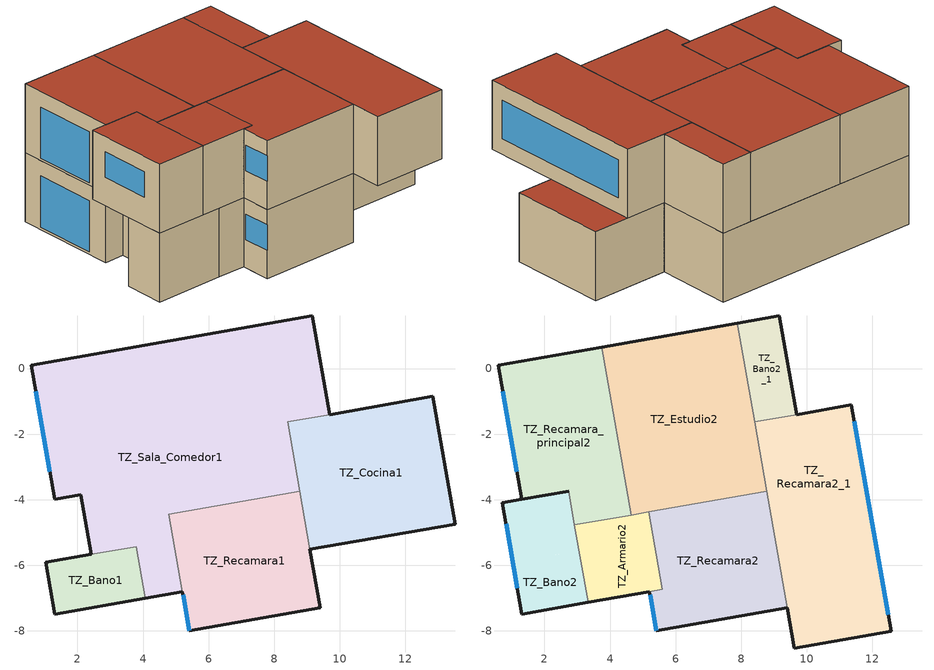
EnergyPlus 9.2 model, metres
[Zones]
TZ_Bano1
 floor adiabatic (10cm_CAD): 4.07,-7 1.31,-7.49 1.03,-5.91 3.79,-5.43 z0
 wall outside (14cm_Tabique): 2.41,-5.67 1.03,-5.91 1.31,-7.49 4.07,-7 z0:2.7
 wall to TZ_Sala_Comedor1 (14cm_Tabique): 4.07,-7 3.79,-5.43 2.41,-5.67 z0:2.7
TZ_Cocina1
 floor adiabatic (10cm_CAD): 13.52,-4.74 9.09,-5.52 8.41,-1.63 12.84,-0.85 z0
 wall outside (14cm_Tabique): 9.09,-5.52 13.52,-4.74 12.84,-0.85 9.69,-1.4 z0:2.7
 wall to TZ_Recamara1 (14cm_Tabique): 8.78,-3.74 9.09,-5.52 z0:2.7
 wall to TZ_Sala_Comedor1 (14cm_Tabique): 9.69,-1.4 8.41,-1.63 8.78,-3.74 z0:2.7
 roof outside (10cm_CAD): 12.04,-5 13.52,-4.74 12.84,-0.85 11.36,-1.11 z2.7
TZ_Recamara1
 floor adiabatic (10cm_CAD): 9.4,-7.29 5.41,-7.99 4.79,-4.44 8.78,-3.74 z0
 wall outside (14cm_Tabique): 5.2,-6.81 5.41,-7.99 9.4,-7.29 9.09,-5.52 z0:2.7
 wall to TZ_Sala_Comedor1 (14cm_Tabique): 8.78,-3.74 4.79,-4.44 5.2,-6.81 z0:2.7
 window (ASHRAE 189.1-2009 ExtWindow ClimateZone 4-5): 5.22,-6.9 5.41,-7.99 z1.1:2.1
TZ_Sala_Comedor1
 floor adiabatic (10cm_CAD): 9.69,-1.4 8.41,-1.63 8.78,-3.74 4.79,-4.44 5.2,-6.81 4.07,-7 3.79,-5.43 2.41,-5.67 2.09,-3.85 1.31,-3.98 0.59,0.1 9.16,1.6 z0
 wall outside (14cm_Tabique): 4.07,-7 5.2,-6.81 / 9.69,-1.4 9.16,1.6 0.59,0.1 1.31,-3.98 2.09,-3.85 2.41,-5.67 z0:2.7
 window (ASHRAE 189.1-2009 ExtWindow ClimateZone 4-5): 0.73,-0.68 1.16,-3.15 z0.1:2.1
TZ_Armario2
 floor to TZ_Recamara1 (10cm_CAD): 5.59,-6.74 5.2,-6.81 4.79,-4.44 5.18,-4.37 z2.7
 floor to TZ_Bano1 (10cm_CAD): 4.07,-7 3.33,-7.13 3.05,-5.56 3.79,-5.43 z2.7
 floor to TZ_Sala_Comedor1 (10cm_CAD): 5.2,-6.81 4.07,-7 3.79,-5.43 3.05,-5.56 2.92,-4.77 4.79,-4.44 z2.7
 wall outside (14cm_Tabique): 3.33,-7.13 5.2,-6.81 z2.7:5.4
 wall to TZ_Estudio2 (14cm_Tabique): 5.18,-4.37 4.64,-4.47 z2.7:5.4
 wall to TZ_Recamara2 (14cm_Tabique): 5.2,-6.81 5.59,-6.74 5.18,-4.37 z2.7:5.4
 wall to TZ_Bano2 (14cm_Tabique): 2.92,-4.77 3.33,-7.13 z2.7:5.4
 wall to TZ_Recamara_principal2 (14cm_Tabique): 4.64,-4.47 2.92,-4.77 z2.7:5.4
 roof outside (10cm_CAD): 3.33,-7.13 5.59,-6.74 5.18,-4.37 2.92,-4.77 z5.4
TZ_Bano2
 floor to TZ_Bano1 (10cm_CAD): 3.33,-7.13 1.31,-7.49 1.03,-5.91 3.05,-5.56 z2.7
 floor ground (10cm_CAD): 2.41,-5.67 1.03,-5.91 0.72,-4.09 2.09,-3.85 z2.7
 floor to TZ_Sala_Comedor1 (10cm_CAD): 3.05,-5.56 2.41,-5.67 2.09,-3.85 2.73,-3.73 z2.7
 wall outside (14cm_Tabique): 2.73,-3.73 1.31,-3.98 0.72,-4.09 1.31,-7.49 3.33,-7.13 z2.7:5.4
 wall to TZ_Recamara_principal2 (14cm_Tabique): 2.92,-4.77 2.73,-3.73 z2.7:5.4
 window (ASHRAE 189.1-2009 ExtWindow ClimateZone 4-5): 0.83,-4.73 1.17,-6.7 z3.8:4.8
 roof outside (10cm_CAD): 1.31,-7.49 3.33,-7.13 2.73,-3.73 0.72,-4.09 z5.4
TZ_Bano2_1
 floor to TZ_Sala_Comedor1 (10cm_CAD): 9.69,-1.4 8.41,-1.63 7.88,1.38 9.16,1.6 z2.7
 wall outside (14cm_Tabique): 9.69,-1.4 9.16,1.6 7.88,1.38 z2.7:5.4
 wall to TZ_Recamara2_1 (14cm_Tabique): 8.41,-1.63 9.69,-1.4 z2.7:5.4
 wall to TZ_Estudio2 (14cm_Tabique): 7.88,1.38 8.41,-1.63 z2.7:5.4
 roof outside (10cm_CAD): 8.41,-1.63 9.69,-1.4 9.16,1.6 7.88,1.38 z5.4
TZ_Estudio2
 floor to TZ_Sala_Comedor1 (10cm_CAD): 8.78,-3.74 4.64,-4.47 3.74,0.66 7.88,1.38 z2.7
 wall outside (14cm_Tabique): 7.88,1.38 3.74,0.66 z2.7:5.4
 wall to TZ_Recamara2_1 (14cm_Tabique): 8.78,-3.74 8.41,-1.63 z2.7:5.4
 wall to TZ_Recamara2 (14cm_Tabique): 5.18,-4.37 8.78,-3.74 z2.7:5.4
 wall to TZ_Recamara_principal2 (14cm_Tabique): 3.74,0.66 4.64,-4.47 z2.7:5.4
 roof outside (10cm_CAD): 4.64,-4.47 8.78,-3.74 7.88,1.38 3.74,0.66 z5.4
TZ_Recamara2
 floor to TZ_Recamara1 (10cm_CAD): 9.4,-7.29 5.41,-7.99 5.2,-6.81 5.59,-6.74 5.18,-4.37 8.78,-3.74 z2.7
 wall outside (14cm_Tabique): 5.2,-6.81 5.41,-7.99 9.4,-7.29 z2.7:5.4
 wall to TZ_Recamara2_1 (14cm_Tabique): 9.4,-7.29 8.78,-3.74 z2.7:5.4
 window (ASHRAE 189.1-2009 ExtWindow ClimateZone 4-5): 5.22,-6.9 5.41,-7.99 z3.8:4.8
 roof outside (10cm_CAD): 5.41,-7.99 9.4,-7.29 8.78,-3.74 5.18,-4.37 5.59,-6.74 5.2,-6.81 z5.4
TZ_Recamara2_1
 floor ground (10cm_CAD): 12.57,-8 9.61,-8.52 9.09,-5.52 12.04,-5 z2.7
 floor to TZ_Cocina1 (10cm_CAD): 12.04,-5 9.09,-5.52 8.41,-1.63 11.36,-1.11 z2.7
 wall outside (14cm_Tabique): 9.4,-7.29 9.61,-8.52 12.57,-8 11.36,-1.11 9.69,-1.4 z2.7:5.4
 window (ASHRAE 189.1-2009 ExtWindow ClimateZone 4-5): 12.48,-7.51 11.45,-1.6 z3.3:4.8
 roof outside (10cm_CAD): 9.61,-8.52 12.57,-8 11.36,-1.11 8.41,-1.63 z5.4
TZ_Recamara_principal2
 floor to TZ_Sala_Comedor1 (10cm_CAD): 4.64,-4.47 2.92,-4.77 2.73,-3.73 1.31,-3.98 0.59,0.1 3.74,0.66 z2.7
 wall outside (14cm_Tabique): 3.74,0.66 0.59,0.1 1.31,-3.98 2.73,-3.73 z2.7:5.4
 window (ASHRAE 189.1-2009 ExtWindow ClimateZone 4-5): 0.73,-0.68 1.16,-3.15 z2.8:4.8
 roof outside (10cm_CAD): 1.31,-3.98 2.73,-3.73 2.92,-4.77 4.64,-4.47 3.74,0.66 0.59,0.1 z5.4
[Building]
Building 1
[Site:Location]
Pachuca: Latitude {deg}=20.133; Longitude {deg}=-98.75; Time Zone {hr}=-6; Elevation {m}=2435
[Material] Roughness=MediumRough; Thermal Absorptance=0.9; Solar Absorptance=0.4; Visible Absorptance=0.4
Name | Thickness {m} | Conductivity {W/m-K} | Density {kg/m3} | Specific Heat {J/kg-K}
10cm_CAD | 0.1 | 2 | 2400 | 1000
14cm_Tabique | 0.14 | 0.7 | 1970 | 800
[WindowMaterial:Glazing]
Theoretical Glass [207]: Optical Data Type=SpectralAverage; Thickness {m}=0.003; Solar Transmittance at Normal Incidence=0.3311; Front Side Solar Reflectance at Normal Incidence=0.6189; Back Side Solar Reflectance at Normal Incidence=0; Visible Transmittance at Normal Incidence=0.44; Front Side Visible Reflectance at Normal Incidence=0.51; Back Side Visible Reflectance at Normal Incidence=0; Infrared Transmittance at Normal Incidence=0; Front Side Infrared Hemispherical Emissivity=0.9; Back Side Infrared Hemispherical Emissivity=0.9; Conductivity {W/m-K}=0.0133; Dirt Correction Factor for Solar and Visible Transmittance=1; Solar Diffusing=No
[Construction]
10cm_CAD: 10cm_CAD
14cm_Tabique: 14cm_Tabique
ASHRAE 189.1-2009 ExtWindow ClimateZone 4-5: Theoretical Glass [207]
[Zone]
TZ_Armario2; TZ_Bano1; TZ_Bano2; TZ_Bano2_1; TZ_Cocina1; TZ_Estudio2; TZ_Recamara1; TZ_Recamara2; TZ_Recamara2_1; TZ_Recamara_principal2; TZ_Sala_Comedor1
